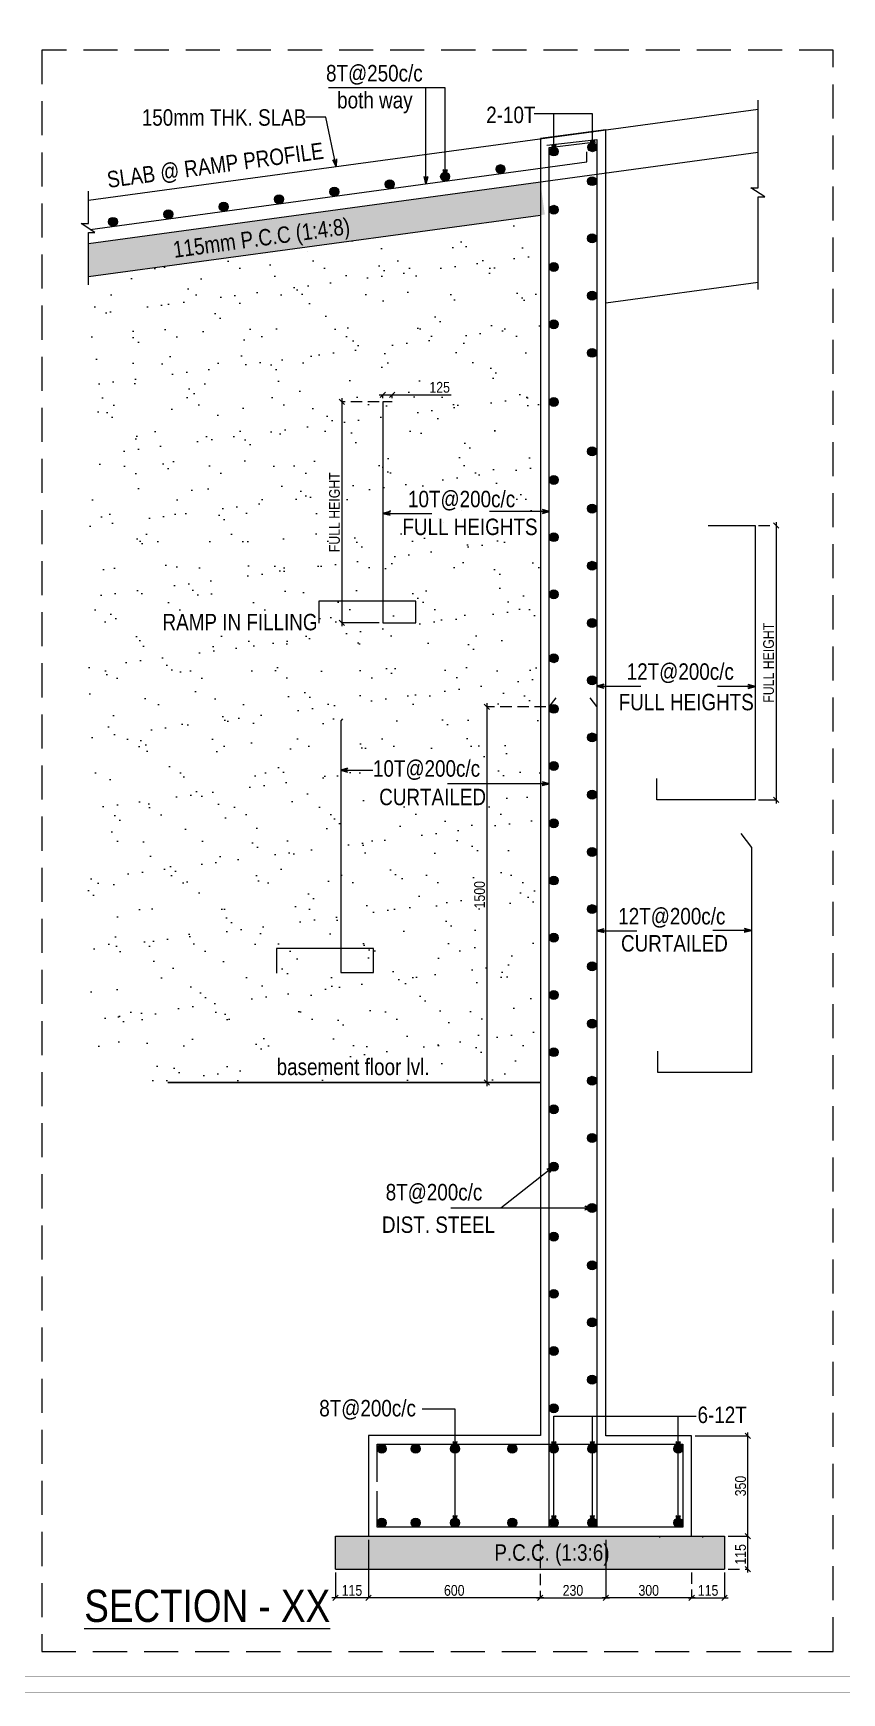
# Model space of a CAD drawing. Header units: millimetres. Extents: x 1112055 to 3390982, y -148532 to 766891.
# Drawn here: x 2467767 to 2490367, y 291130 to 337535 of the extents above; entities that cross this region are included whole.
import ezdxf

# ---------------------------------------------------------------- set-up
doc = ezdxf.new("R2010")
doc.units = ezdxf.units.MM
doc.header["$PDMODE"] = 35
doc.header["$PDSIZE"] = -25
doc.linetypes.add('Hidden', pattern=[9.525, 6.35, -3.175])
for name, color, linetype, lineweight in [('B COL. NO.', 3, 'Continuous', 20), ('B FOOTING', 49, 'Continuous', 20), ('B HATCH', 250, 'Continuous', 0), ('B P.C.C', 251, 'Continuous', 0), ('B STEEL', 34, 'Continuous', 15), ('B STEEL TEXT', 7, 'Continuous', 15), ('B TITLE BLOCK', 250, 'Continuous', 0), ('B-ST DIM', 250, 'Continuous', 18)]:
    doc.layers.add(name, color=color, linetype=linetype, lineweight=lineweight)
doc.layers.add('B-COL HT', color=7, linetype='Continuous', lineweight=0, true_color=0x4e4f45)
doc.styles.add('ARIAL', font='arial.ttf')
doc.styles.add('Q1', font='g13f12d.shx', dxfattribs={"width": 0.8})
doc.styles.add('SWINC', font='swissc.ttf')
doc.dimstyles.new('BH-STD', dxfattribs={"dimscale": 0, "dimtxt": 230, "dimasz": 125, "dimexe": 0, "dimexo": 100, "dimgap": 50, "dimtad": 1, "dimdec": 0, "dimzin": 1, "dimdsep": 46, "dimtxsty": 'Q1', "dimblk": 'ARCHTICK', "dimcen": 1, "dimdle": 100, "dimclrd": 250, "dimclre": 250, "dimclrt": 256, "dimadec": 0, "dimazin": 0, "dimtfac": 1, "dimtdec": 0, "dimtix": 1, "dimtofl": 0, "dimtmove": 0, "dimatfit": 2, "dimfxl": 1, "dimtolj": 1, "dimtzin": 0, "dimlwd": 9, "dimlwe": 9, "dimarcsym": 0})
doc.dimstyles.new('DIM 1', dxfattribs={"dimscale": 0, "dimtxt": 230, "dimasz": 150, "dimexe": 0.18, "dimexo": 0.0625, "dimgap": 0.5, "dimtad": 1, "dimdec": 0, "dimzin": 0, "dimdsep": 46, "dimtxsty": 'ARIAL', "dimblk": 'OBLIQUE', "dimcen": 6, "dimse1": 1, "dimse2": 1, "dimclrd": 256, "dimclrt": 256, "dimadec": 0, "dimazin": 2, "dimtfac": 0.75, "dimtdec": 0, "dimtix": 1, "dimtofl": 0, "dimtmove": 1, "dimatfit": 3, "dimldrblk": 'OPEN30', "dimfxl": 0.18, "dimfrac": 1, "dimtolj": 1, "dimtzin": 0, "dimlwd": -1, "dimarcsym": 0})

# ---------------------------------------------------------------- blocks, each defined once
blk = doc.blocks.new('_Oblique')
at = {"color": 0, "linetype": 'ByBlock', "lineweight": -2}
blk.add_line((-0.5, -0.5), (0.5, 0.5), dxfattribs=at)
blk = doc.blocks.new('*D1308')
at = {"layer": 'B-ST DIM', "color": 7, "lineweight": 9, "ltscale": 50, "transparency": 16777216}
for p, q in [((2483771, 295410), (2483771, 293788)), ((2486271, 293788), (2483671, 293788))]:
    blk.add_line(p, q, dxfattribs=at)
at = {"layer": 'B-ST DIM', "color": 7, "linetype": 'Hidden', "lineweight": 9, "ltscale": 50, "transparency": 16777216}
blk.add_line((2486171, 294491), (2486171, 293788), dxfattribs=at)
at = {"layer": 'Defpoints', "color": 0, "ltscale": 50, "transparency": 16777216}
for p in [(2483771, 295510), (2486171, 294591), (2483771, 293788)]:
    blk.add_point(p, dxfattribs=at)
at = {"layer": 'B-ST DIM', "color": 7, "lineweight": 9, "ltscale": 50, "transparency": 16777216, "xscale": 150, "yscale": 150, "zscale": 150, "rotation": 180}
blk.add_blockref('_Oblique', (2483771, 293788), dxfattribs=at)
at = {"layer": 'B-ST DIM', "color": 7, "lineweight": 9, "ltscale": 50, "transparency": 16777216, "xscale": 150, "yscale": 150, "zscale": 150}
blk.add_blockref('_Oblique', (2486171, 293788), dxfattribs=at)
at = {"layer": 'B-ST DIM', "color": 7, "ltscale": 50, "transparency": 16777216, "insert": (2484971, 293992), "char_height": 300, "attachment_point": 5, "style": 'SWINC'}
blk.add_mtext('\\A1;300', dxfattribs=at)
blk = doc.blocks.new('*D1309')
at = {"layer": 'B-ST DIM', "color": 7, "linetype": 'Hidden', "lineweight": 9, "ltscale": 50, "transparency": 16777216}
blk.add_line((2481935, 295410), (2481935, 293788), dxfattribs=at)
at = {"layer": 'B-ST DIM', "color": 7, "lineweight": 9, "ltscale": 50, "transparency": 16777216}
for p, q in [((2483771, 295410), (2483771, 293788)), ((2481835, 293788), (2483871, 293788))]:
    blk.add_line(p, q, dxfattribs=at)
at = {"layer": 'Defpoints', "color": 0, "ltscale": 50, "transparency": 16777216}
for p in [(2481935, 295510), (2483771, 295510), (2483771, 293788)]:
    blk.add_point(p, dxfattribs=at)
at = {"layer": 'B-ST DIM', "color": 7, "lineweight": 9, "ltscale": 50, "transparency": 16777216, "xscale": 150, "yscale": 150, "zscale": 150, "rotation": 180}
blk.add_blockref('_Oblique', (2481935, 293788), dxfattribs=at)
at = {"layer": 'B-ST DIM', "color": 7, "lineweight": 9, "ltscale": 50, "transparency": 16777216, "xscale": 150, "yscale": 150, "zscale": 150}
blk.add_blockref('_Oblique', (2483771, 293788), dxfattribs=at)
at = {"layer": 'B-ST DIM', "color": 7, "ltscale": 50, "transparency": 16777216, "insert": (2482853, 293992), "char_height": 300, "attachment_point": 5, "style": 'SWINC'}
blk.add_mtext('\\A1;230', dxfattribs=at)
blk = doc.blocks.new('*D1299')
at = {"layer": 'B-ST DIM', "color": 7, "lineweight": 9, "ltscale": 50, "transparency": 16777216}
for p, q in [((2477135, 295410), (2477135, 293788)), ((2482035, 293788), (2477035, 293788))]:
    blk.add_line(p, q, dxfattribs=at)
at = {"layer": 'B-ST DIM', "color": 7, "linetype": 'Hidden', "lineweight": 9, "ltscale": 50, "transparency": 16777216}
blk.add_line((2481935, 295410), (2481935, 293788), dxfattribs=at)
at = {"layer": 'Defpoints', "color": 0, "ltscale": 50, "transparency": 16777216}
for p in [(2477135, 295510), (2481935, 295510), (2477135, 293788)]:
    blk.add_point(p, dxfattribs=at)
at = {"layer": 'B-ST DIM', "color": 7, "lineweight": 9, "ltscale": 50, "transparency": 16777216, "xscale": 150, "yscale": 150, "zscale": 150, "rotation": 180}
blk.add_blockref('_Oblique', (2477135, 293788), dxfattribs=at)
at = {"layer": 'B-ST DIM', "color": 7, "lineweight": 9, "ltscale": 50, "transparency": 16777216, "xscale": 150, "yscale": 150, "zscale": 150}
blk.add_blockref('_Oblique', (2481935, 293788), dxfattribs=at)
at = {"layer": 'B-ST DIM', "color": 7, "ltscale": 50, "transparency": 16777216, "insert": (2479535, 293992), "char_height": 300, "attachment_point": 5, "style": 'SWINC'}
blk.add_mtext('\\A1;600', dxfattribs=at)
blk = doc.blocks.new('*D1300')
at = {"layer": 'B-ST DIM', "color": 7, "lineweight": 9, "ltscale": 50, "transparency": 16777216}
for p, q in [((2487742, 294491), (2487742, 295611)), ((2487191, 295511), (2487742, 295511))]:
    blk.add_line(p, q, dxfattribs=at)
at = {"layer": 'B-ST DIM', "color": 7, "linetype": 'Hidden', "lineweight": 9, "ltscale": 50, "transparency": 16777216}
blk.add_line((2487191, 294591), (2487742, 294591), dxfattribs=at)
at = {"layer": 'Defpoints', "color": 0, "ltscale": 50, "transparency": 16777216}
for p in [(2487091, 295511), (2487742, 295511), (2487091, 294591)]:
    blk.add_point(p, dxfattribs=at)
at = {"layer": 'B-ST DIM', "color": 7, "lineweight": 9, "ltscale": 50, "transparency": 16777216, "xscale": 150, "yscale": 150, "zscale": 150}
for p, rotation in [((2487742, 295511), 90), ((2487742, 294591), 270)]:
    blk.add_blockref('_Oblique', p, dxfattribs=dict(at, rotation=rotation))
at = {"layer": 'B-ST DIM', "color": 7, "ltscale": 50, "transparency": 16777216, "insert": (2487538, 295001), "char_height": 300, "attachment_point": 5, "rotation": 90, "style": 'SWINC'}
blk.add_mtext('\\A1;115', dxfattribs=at)
blk = doc.blocks.new('*D1301')
at = {"layer": 'B-ST DIM', "color": 7, "lineweight": 9, "ltscale": 50, "transparency": 16777216}
for p, q in [((2487742, 295411), (2487742, 298411)), ((2486271, 298311), (2487742, 298311))]:
    blk.add_line(p, q, dxfattribs=at)
at = {"layer": 'B-ST DIM', "color": 7, "linetype": 'Hidden', "lineweight": 9, "ltscale": 50, "transparency": 16777216}
blk.add_line((2487191, 295511), (2487742, 295511), dxfattribs=at)
at = {"layer": 'Defpoints', "color": 0, "ltscale": 50, "transparency": 16777216}
for p in [(2486171, 298311), (2487742, 298311), (2487091, 295511)]:
    blk.add_point(p, dxfattribs=at)
at = {"layer": 'B-ST DIM', "color": 7, "lineweight": 9, "ltscale": 50, "transparency": 16777216, "xscale": 150, "yscale": 150, "zscale": 150}
for p, rotation in [((2487742, 298311), 90), ((2487742, 295511), 270)]:
    blk.add_blockref('_Oblique', p, dxfattribs=dict(at, rotation=rotation))
at = {"layer": 'B-ST DIM', "color": 7, "ltscale": 50, "transparency": 16777216, "insert": (2487538, 296911), "char_height": 300, "attachment_point": 5, "rotation": 90, "style": 'SWINC'}
blk.add_mtext('\\A1;350', dxfattribs=at)
blk = doc.blocks.new('*D1302')
at = {"layer": 'B-ST DIM', "color": 7, "linetype": 'Hidden', "lineweight": 9, "ltscale": 50, "transparency": 16777216}
blk.add_line((2486171, 294491), (2486171, 293788), dxfattribs=at)
at = {"layer": 'B-ST DIM', "color": 7, "lineweight": 9, "ltscale": 50, "transparency": 16777216}
for p, q in [((2487091, 294491), (2487091, 293788)), ((2486071, 293788), (2487191, 293788))]:
    blk.add_line(p, q, dxfattribs=at)
at = {"layer": 'Defpoints', "color": 0, "ltscale": 50, "transparency": 16777216}
for p in [(2486171, 294591), (2487091, 294591), (2487091, 293788)]:
    blk.add_point(p, dxfattribs=at)
at = {"layer": 'B-ST DIM', "color": 7, "lineweight": 9, "ltscale": 50, "transparency": 16777216, "xscale": 150, "yscale": 150, "zscale": 150, "rotation": 180}
blk.add_blockref('_Oblique', (2486171, 293788), dxfattribs=at)
at = {"layer": 'B-ST DIM', "color": 7, "lineweight": 9, "ltscale": 50, "transparency": 16777216, "xscale": 150, "yscale": 150, "zscale": 150}
blk.add_blockref('_Oblique', (2487091, 293788), dxfattribs=at)
at = {"layer": 'B-ST DIM', "color": 7, "ltscale": 50, "transparency": 16777216, "insert": (2486631, 293992), "char_height": 300, "attachment_point": 5, "style": 'SWINC'}
blk.add_mtext('\\A1;115', dxfattribs=at)
blk = doc.blocks.new('*D1303')
at = {"layer": 'B-ST DIM', "color": 7, "linetype": 'Hidden', "lineweight": 9, "ltscale": 50, "transparency": 16777216}
blk.add_line((2477135, 295410), (2477135, 293788), dxfattribs=at)
at = {"layer": 'B-ST DIM', "color": 7, "lineweight": 9, "ltscale": 50, "transparency": 16777216}
for p, q in [((2476218, 294491), (2476218, 293788)), ((2477235, 293788), (2476118, 293788))]:
    blk.add_line(p, q, dxfattribs=at)
at = {"layer": 'Defpoints', "color": 0, "ltscale": 50, "transparency": 16777216}
for p in [(2477135, 295510), (2476218, 294591), (2476218, 293788)]:
    blk.add_point(p, dxfattribs=at)
at = {"layer": 'B-ST DIM', "color": 7, "lineweight": 9, "ltscale": 50, "transparency": 16777216, "xscale": 150, "yscale": 150, "zscale": 150, "rotation": 180}
blk.add_blockref('_Oblique', (2476218, 293788), dxfattribs=at)
at = {"layer": 'B-ST DIM', "color": 7, "lineweight": 9, "ltscale": 50, "transparency": 16777216, "xscale": 150, "yscale": 150, "zscale": 150}
blk.add_blockref('_Oblique', (2477135, 293788), dxfattribs=at)
at = {"layer": 'B-ST DIM', "color": 7, "ltscale": 50, "transparency": 16777216, "insert": (2476676, 293992), "char_height": 300, "attachment_point": 5, "style": 'SWINC'}
blk.add_mtext('\\A1;115', dxfattribs=at)
blk = doc.blocks.new('*D1304')
at = {"layer": 'B-ST DIM', "color": 7, "lineweight": 9, "ltscale": 50, "transparency": 16777216}
for p, q in [((2476396, 327328), (2476396, 320951)), ((2477441, 321051), (2476396, 321051))]:
    blk.add_line(p, q, dxfattribs=at)
at = {"layer": 'B-ST DIM', "color": 7, "linetype": 'Hidden', "lineweight": 9, "ltscale": 50, "transparency": 16777216}
blk.add_line((2477441, 327228), (2476396, 327228), dxfattribs=at)
at = {"layer": 'Defpoints', "color": 0, "ltscale": 50, "transparency": 16777216}
for p in [(2477541, 327228), (2476396, 321051), (2477541, 321051)]:
    blk.add_point(p, dxfattribs=at)
at = {"layer": 'B-ST DIM', "color": 7, "lineweight": 9, "ltscale": 50, "transparency": 16777216, "xscale": 150, "yscale": 150, "zscale": 150}
for p, rotation in [((2476396, 327228), 90), ((2476396, 321051), 270)]:
    blk.add_blockref('_Oblique', p, dxfattribs=dict(at, rotation=rotation))
at = {"layer": 'B-ST DIM', "color": 7, "ltscale": 50, "transparency": 16777216, "insert": (2476189, 324140), "char_height": 300, "attachment_point": 5, "rotation": 90, "style": 'SWINC'}
blk.add_mtext('\\A1;FULL HEIGHT', dxfattribs=at)
blk = doc.blocks.new('*D1305')
at = {"layer": 'B-ST DIM', "color": 7, "lineweight": 9, "ltscale": 50, "transparency": 16777216}
for p, q in [((2477441, 327426), (2477797, 327426)), ((2477797, 327328), (2477797, 327426)), ((2477797, 327426), (2479450, 327426))]:
    blk.add_line(p, q, dxfattribs=at)
at = {"layer": 'B-ST DIM', "color": 7, "linetype": 'Hidden', "lineweight": 9, "ltscale": 50, "transparency": 16777216}
blk.add_line((2477541, 327328), (2477541, 327426), dxfattribs=at)
at = {"layer": 'Defpoints', "color": 0, "ltscale": 50, "transparency": 16777216}
for p in [(2477541, 327228), (2477797, 327426), (2477797, 327228)]:
    blk.add_point(p, dxfattribs=at)
at = {"layer": 'B-ST DIM', "color": 7, "lineweight": 9, "ltscale": 50, "transparency": 16777216, "xscale": 150, "yscale": 150, "zscale": 150, "rotation": 180}
blk.add_blockref('_Oblique', (2477541, 327426), dxfattribs=at)
at = {"layer": 'B-ST DIM', "color": 7, "lineweight": 9, "ltscale": 50, "transparency": 16777216, "xscale": 150, "yscale": 150, "zscale": 150}
blk.add_blockref('_Oblique', (2477797, 327426), dxfattribs=at)
at = {"layer": 'B-ST DIM', "color": 7, "ltscale": 50, "transparency": 16777216, "insert": (2479127, 327631), "char_height": 300, "attachment_point": 5, "style": 'SWINC'}
blk.add_mtext('\\A1;125', dxfattribs=at)
blk = doc.blocks.new('*D1306')
at = {"layer": 'B-ST DIM', "color": 7, "linetype": 'Hidden', "lineweight": 9, "ltscale": 50, "transparency": 16777216}
blk.add_line((2488043, 323766), (2488529, 323766), dxfattribs=at)
at = {"layer": 'B-ST DIM', "color": 7, "lineweight": 9, "ltscale": 50, "transparency": 16777216}
for p, q in [((2488529, 323866), (2488529, 315996)), ((2488043, 316096), (2488529, 316096))]:
    blk.add_line(p, q, dxfattribs=at)
at = {"layer": 'Defpoints', "color": 0, "ltscale": 50, "transparency": 16777216}
for p in [(2487943, 323766), (2487943, 316096), (2488529, 316096)]:
    blk.add_point(p, dxfattribs=at)
at = {"layer": 'B-ST DIM', "color": 7, "lineweight": 9, "ltscale": 50, "transparency": 16777216, "xscale": 150, "yscale": 150, "zscale": 150}
for p, rotation in [((2488529, 323766), 90), ((2488529, 316096), 270)]:
    blk.add_blockref('_Oblique', p, dxfattribs=dict(at, rotation=rotation))
at = {"layer": 'B-ST DIM', "color": 7, "ltscale": 50, "transparency": 16777216, "insert": (2488322, 319931), "char_height": 300, "attachment_point": 5, "rotation": 90, "style": 'SWINC'}
blk.add_mtext('\\A1;FULL HEIGHT', dxfattribs=at)
blk = doc.blocks.new('*D1307')
at = {"layer": 'B-ST DIM', "color": 7, "lineweight": 9, "ltscale": 50, "transparency": 16777216}
for p, q in [((2480448, 318800), (2480448, 308091)), ((2481843, 308191), (2480448, 308191))]:
    blk.add_line(p, q, dxfattribs=at)
at = {"layer": 'B-ST DIM', "color": 7, "linetype": 'Hidden', "lineweight": 9, "ltscale": 50, "transparency": 16777216}
blk.add_line((2482093, 318700), (2480448, 318700), dxfattribs=at)
at = {"layer": 'Defpoints', "color": 0, "ltscale": 50, "transparency": 16777216}
for p in [(2482193, 318700), (2480448, 308191), (2481943, 308191)]:
    blk.add_point(p, dxfattribs=at)
at = {"layer": 'B-ST DIM', "color": 7, "lineweight": 9, "ltscale": 50, "transparency": 16777216, "xscale": 150, "yscale": 150, "zscale": 150}
for p, rotation in [((2480448, 318700), 90), ((2480448, 308191), 270)]:
    blk.add_blockref('_Oblique', p, dxfattribs=dict(at, rotation=rotation))
at = {"layer": 'B-ST DIM', "color": 7, "ltscale": 50, "transparency": 16777216, "insert": (2480244, 313445), "char_height": 300, "attachment_point": 5, "rotation": 90, "style": 'SWINC'}
blk.add_mtext('\\A1;1500', dxfattribs=at)
blk = doc.blocks.new('_Open30')
at = {"color": 0, "linetype": 'ByBlock', "lineweight": -2}
for p, q in [((-1, 0.27), (0, 0)), ((0, 0), (-1, -0.27)), ((0, 0), (-1, 0))]:
    blk.add_line(p, q, dxfattribs=at)

msp = doc.modelspace()

# ---------------------------------------------------------------- hatches: boundary and pattern name
at = {"layer": 'B HATCH', "lineweight": 0}
h = msp.add_hatch(dxfattribs=at)
h.set_pattern_fill('AR-CONC', color=250, scale=50, angle=-7.74313, style=0)
h.set_pattern_definition([(42.256867, (1905308.94, -104372.82), (351.13275, -79.409), [37.5, -412.5]), (347.256867, (1905308.94, -104372.82), (-18.07086, 382.01398), [30, -330]), (92.708267, (1905338.2, -104379.44), (333.06213, 302.60472), [31.8701, -350.57106]), (38.44107, (1905322.4, -104273.74), (517.60463, -153.90077), [56.25, -618.75]), (88.89247, (1905365.54, -104286.56), (528.69276, 419.6534), [47.80514, -525.8565]), (343.44107, (1905322.4, -104273.74), (528.69243, 419.6538), [45, -495]), (13.256867, (1905368.6, -104305.24), (268.60938, -239.68521), [37.5, -412.5]), (318.256867, (1905368.6, -104305.24), (169.39892, 342.87788), [30, -330]), (63.708267, (1905390.97, -104325.22), (438.00838, 103.19233), [31.8701, -350.57106]), (29.756867, (1905308.94, -104372.82), (28.450249, 164.11011), [0, -326, 0, -335, 0, -331.25]), (359.756867, (1905308.94, -104372.82), (156.905416, 177.685777), [0, -191, 0, -318.5, 0, -126.25]), (319.756867, (1905198.45, -104357.8), (262.958102, -47.13614), [0, -125, 0, -390, 0, -517.5]), (309.756867, (1905148.9, -104351.06), (295.678035, 10.30914), [0, -162.5, 0, -259, 0, -367.5])])
h.paths.add_polyline_path([(2476476.2, 331703.8), (2472361.1, 331144.3), (2472319.6, 331138.7), (2476434.7, 331698.2)], flags=16)
h.paths.add_polyline_path([(2469312.6, 331658), (2469312.6, 330729.6), (2482066.2, 332463.9), (2481942.2, 333375.3)])
h = msp.add_hatch(dxfattribs=at)
h.set_pattern_fill('AR-CONC', color=250, scale=50, style=0)
h.set_pattern_definition([(50, (1964148.65, -212269.45), (358.63009, -31.37607), [37.5, -412.5]), (355, (1964148.65, -212269.45), (-69.37567, 376.09607), [30, -330]), (100.4514, (1964178.54, -212272.07), (289.25469, 344.71977), [31.8701, -350.57106]), (46.1842, (1964148.65, -212169.45), (533.62052, -82.7595), [56.25, -618.75]), (96.6356, (1964193.1, -212176.35), (467.33135, 487.05894), [47.80514, -525.8565]), (351.1842, (1964148.65, -212169.45), (467.33097, 487.0593), [45, -495]), (21, (1964198.65, -212194.45), (298.45353, -201.30945), [37.5, -412.5]), (326, (1964198.65, -212194.45), (121.65767, 362.57502), [30, -330]), (71.4514, (1964223.52, -212211.23), (420.11131, 161.26525), [31.8701, -350.57106]), (37.5, (1964148.65, -212269.45), (6.079928, 166.446927), [0, -326, 0, -335, 0, -331.25]), (7.5, (1964148.65, -212269.45), (131.53477, 197.205856), [0, -191, 0, -318.5, 0, -126.25]), (327.5, (1964037.15, -212269.45), (266.911218, -11.277436), [0, -125, 0, -390, 0, -517.5]), (317.5, (1963987.15, -212269.45), (291.593085, 50.05249), [0, -162.5, 0, -259, 0, -367.5])])
h.paths.add_polyline_path([(2487090.8, 295510.6), (2487090.8, 294590.8), (2476217.9, 294590.8), (2476217.9, 295510.6)])
h.paths.add_polyline_path([(2481449.3, 294590.8), (2477296.4, 294590.8), (2477254.5, 294590.8), (2481407.5, 294590.8)], flags=17)
at = {"layer": 'B STEEL', "lineweight": 5, "ltscale": 0.5}
h = msp.add_hatch(color=34, dxfattribs=at)
h.dxf.hatch_style = 1
edge = h.paths.add_edge_path()
edge.add_arc((2482317.6, 334226.2), 125, 0, 360)
h = msp.add_hatch(color=34, dxfattribs=at)
h.dxf.hatch_style = 1
edge = h.paths.add_edge_path()
edge.add_arc((2483397.5, 334346.8), 125, 0, 360)
h = msp.add_hatch(color=34, dxfattribs=at)
h.dxf.hatch_style = 1
edge = h.paths.add_edge_path()
edge.add_arc((2480827.6, 333733.6), 125, 0, 360)
h = msp.add_hatch(color=34, dxfattribs=at)
h.dxf.hatch_style = 1
edge = h.paths.add_edge_path()
edge.add_arc((2476185.3, 333102.3), 125, 0, 360)
h = msp.add_hatch(color=34, dxfattribs=at)
h.dxf.hatch_style = 1
edge = h.paths.add_edge_path()
edge.add_arc((2477732.7, 333312.7), 125, 0, 360)
h = msp.add_hatch(color=34, dxfattribs=at)
h.dxf.hatch_style = 1
edge = h.paths.add_edge_path()
edge.add_arc((2479280.2, 333523.2), 125, 0, 360)
h = msp.add_hatch(color=34, dxfattribs=at)
h.dxf.hatch_style = 1
edge = h.paths.add_edge_path()
edge.add_arc((2483387.9, 333396.7), 125, 0, 360)
h = msp.add_hatch(color=34, dxfattribs=at)
h.dxf.hatch_style = 1
edge = h.paths.add_edge_path()
edge.add_arc((2473090.3, 332681.5), 125, 0, 360)
h = msp.add_hatch(color=34, dxfattribs=at)
h.dxf.hatch_style = 1
edge = h.paths.add_edge_path()
edge.add_arc((2474637.8, 332891.9), 125, 0, 360)
h = msp.add_hatch(color=34, dxfattribs=at)
h.dxf.hatch_style = 1
edge = h.paths.add_edge_path()
edge.add_arc((2469995.4, 332260.7), 125, 0, 360)
h = msp.add_hatch(color=34, dxfattribs=at)
h.dxf.hatch_style = 1
edge = h.paths.add_edge_path()
edge.add_arc((2471542.9, 332471.1), 125, 0, 360)
h = msp.add_hatch(color=34, dxfattribs=at)
h.dxf.hatch_style = 1
edge = h.paths.add_edge_path()
edge.add_arc((2482317.6, 332596.7), 125, 0, 360)
h = msp.add_hatch(color=34, dxfattribs=at)
h.dxf.hatch_style = 1
edge = h.paths.add_edge_path()
edge.add_arc((2483387.9, 331796.7), 125, 0, 360)
h = msp.add_hatch(color=34, dxfattribs=at)
h.dxf.hatch_style = 1
edge = h.paths.add_edge_path()
edge.add_arc((2482317.6, 330996.7), 125, 0, 360)
h = msp.add_hatch(color=34, dxfattribs=at)
h.dxf.hatch_style = 1
edge = h.paths.add_edge_path()
edge.add_arc((2483387.9, 330196.7), 125, 0, 360)
h = msp.add_hatch(color=34, dxfattribs=at)
h.dxf.hatch_style = 1
edge = h.paths.add_edge_path()
edge.add_arc((2482317.6, 329396.7), 125, 0, 360)
h = msp.add_hatch(color=34, dxfattribs=at)
h.dxf.hatch_style = 1
edge = h.paths.add_edge_path()
edge.add_arc((2483387.9, 328596.7), 125, 0, 360)
h = msp.add_hatch(color=34, dxfattribs=at)
h.dxf.hatch_style = 1
edge = h.paths.add_edge_path()
edge.add_arc((2482317.6, 327219.6), 125, 0, 360)
h = msp.add_hatch(color=34, dxfattribs=at)
h.dxf.hatch_style = 1
edge = h.paths.add_edge_path()
edge.add_arc((2483387.9, 325842.6), 125, 0, 360)
h = msp.add_hatch(color=34, dxfattribs=at)
h.dxf.hatch_style = 1
edge = h.paths.add_edge_path()
edge.add_arc((2482317.6, 325042.6), 125, 0, 360)
h = msp.add_hatch(color=34, dxfattribs=at)
h.dxf.hatch_style = 1
edge = h.paths.add_edge_path()
edge.add_arc((2483387.9, 324242.6), 125, 0, 360)
h = msp.add_hatch(color=34, dxfattribs=at)
h.dxf.hatch_style = 1
edge = h.paths.add_edge_path()
edge.add_arc((2482317.6, 323442.6), 125, 0, 360)
h = msp.add_hatch(color=34, dxfattribs=at)
h.dxf.hatch_style = 1
edge = h.paths.add_edge_path()
edge.add_arc((2483387.9, 322642.6), 125, 0, 360)
h = msp.add_hatch(color=34, dxfattribs=at)
h.dxf.hatch_style = 1
edge = h.paths.add_edge_path()
edge.add_arc((2482317.6, 321842.6), 125, 0, 360)
h = msp.add_hatch(color=34, dxfattribs=at)
h.dxf.hatch_style = 1
edge = h.paths.add_edge_path()
edge.add_arc((2483387.9, 321042.6), 125, 0, 360)
h = msp.add_hatch(color=34, dxfattribs=at)
h.dxf.hatch_style = 1
edge = h.paths.add_edge_path()
edge.add_arc((2482317.6, 320058.5), 125, 0, 360)
h = msp.add_hatch(color=34, dxfattribs=at)
h.dxf.hatch_style = 1
edge = h.paths.add_edge_path()
edge.add_arc((2483387.9, 319442.6), 125, 0, 360)
h = msp.add_hatch(color=34, dxfattribs=at)
h.dxf.hatch_style = 1
edge = h.paths.add_edge_path()
edge.add_arc((2482317.6, 318642.6), 125, 0, 360)
h = msp.add_hatch(color=34, dxfattribs=at)
h.dxf.hatch_style = 1
edge = h.paths.add_edge_path()
edge.add_arc((2483387.9, 317842.6), 125, 0, 360)
h = msp.add_hatch(color=34, dxfattribs=at)
h.dxf.hatch_style = 1
edge = h.paths.add_edge_path()
edge.add_arc((2482317.6, 317042.6), 125, 0, 360)
h = msp.add_hatch(color=34, dxfattribs=at)
h.dxf.hatch_style = 1
edge = h.paths.add_edge_path()
edge.add_arc((2483387.9, 316242.6), 125, 0, 360)
h = msp.add_hatch(color=34, dxfattribs=at)
h.dxf.hatch_style = 1
edge = h.paths.add_edge_path()
edge.add_arc((2482317.6, 315442.6), 125, 0, 360)
h = msp.add_hatch(color=34, dxfattribs=at)
h.dxf.hatch_style = 1
edge = h.paths.add_edge_path()
edge.add_arc((2483387.9, 314642.6), 125, 0, 360)
h = msp.add_hatch(color=34, dxfattribs=at)
h.dxf.hatch_style = 1
edge = h.paths.add_edge_path()
edge.add_arc((2482317.6, 313842.6), 125, 0, 360)
h = msp.add_hatch(color=34, dxfattribs=at)
h.dxf.hatch_style = 1
edge = h.paths.add_edge_path()
edge.add_arc((2483387.9, 313042.6), 125, 0, 360)
h = msp.add_hatch(color=34, dxfattribs=at)
h.dxf.hatch_style = 1
edge = h.paths.add_edge_path()
edge.add_arc((2482317.6, 312242.6), 125, 0, 360)
h = msp.add_hatch(color=34, dxfattribs=at)
h.dxf.hatch_style = 1
edge = h.paths.add_edge_path()
edge.add_arc((2483387.9, 311442.6), 125, 0, 360)
h = msp.add_hatch(color=34, dxfattribs=at)
h.dxf.hatch_style = 1
edge = h.paths.add_edge_path()
edge.add_arc((2482317.6, 310642.6), 125, 0, 360)
h = msp.add_hatch(color=34, dxfattribs=at)
h.dxf.hatch_style = 1
edge = h.paths.add_edge_path()
edge.add_arc((2483387.9, 309842.6), 125, 0, 360)
h = msp.add_hatch(color=34, dxfattribs=at)
h.dxf.hatch_style = 1
edge = h.paths.add_edge_path()
edge.add_arc((2482317.6, 309042.6), 125, 0, 360)
h = msp.add_hatch(color=34, dxfattribs=at)
h.dxf.hatch_style = 1
edge = h.paths.add_edge_path()
edge.add_arc((2483387.9, 308242.6), 125, 0, 360)
h = msp.add_hatch(color=34, dxfattribs=at)
h.dxf.hatch_style = 1
edge = h.paths.add_edge_path()
edge.add_arc((2482317.6, 307442.6), 125, 0, 360)
h = msp.add_hatch(color=34, dxfattribs=at)
h.dxf.hatch_style = 1
edge = h.paths.add_edge_path()
edge.add_arc((2483387.9, 306642.6), 125, 0, 360)
h = msp.add_hatch(color=34, dxfattribs=at)
h.dxf.hatch_style = 1
edge = h.paths.add_edge_path()
edge.add_arc((2482317.6, 305842.6), 125, 0, 360)
h = msp.add_hatch(color=34, dxfattribs=at)
h.dxf.hatch_style = 1
edge = h.paths.add_edge_path()
edge.add_arc((2483387.9, 304685.6), 125, 0, 360)
h = msp.add_hatch(color=34, dxfattribs=at)
h.dxf.hatch_style = 1
edge = h.paths.add_edge_path()
edge.add_arc((2482317.6, 303885.6), 125, 0, 360)
h = msp.add_hatch(color=34, dxfattribs=at)
h.dxf.hatch_style = 1
edge = h.paths.add_edge_path()
edge.add_arc((2483387.9, 303085.6), 125, 0, 360)
h = msp.add_hatch(color=34, dxfattribs=at)
h.dxf.hatch_style = 1
edge = h.paths.add_edge_path()
edge.add_arc((2482317.6, 302285.6), 125, 0, 360)
h = msp.add_hatch(color=34, dxfattribs=at)
h.dxf.hatch_style = 1
edge = h.paths.add_edge_path()
edge.add_arc((2483387.9, 301485.6), 125, 0, 360)
h = msp.add_hatch(color=34, dxfattribs=at)
h.dxf.hatch_style = 1
edge = h.paths.add_edge_path()
edge.add_arc((2482317.6, 300685.6), 125, 0, 360)
h = msp.add_hatch(color=34, dxfattribs=at)
h.dxf.hatch_style = 1
edge = h.paths.add_edge_path()
edge.add_arc((2483387.9, 299885.6), 125, 0, 360)
h = msp.add_hatch(color=34, dxfattribs=at)
h.dxf.hatch_style = 1
edge = h.paths.add_edge_path()
edge.add_arc((2482317.6, 299085.6), 125, 0, 360)
h = msp.add_hatch(color=34, dxfattribs=at)
h.dxf.hatch_style = 1
edge = h.paths.add_edge_path()
edge.add_arc((2477509.8, 297953.2), 125, 0, 360)
h = msp.add_hatch(color=34, dxfattribs=at)
h.dxf.hatch_style = 1
edge = h.paths.add_edge_path()
edge.add_arc((2478458.6, 297953.2), 125, 0, 360)
h = msp.add_hatch(color=34, dxfattribs=at)
h.dxf.hatch_style = 1
edge = h.paths.add_edge_path()
edge.add_arc((2479556.2, 297953.2), 125, 0, 360)
h = msp.add_hatch(color=34, dxfattribs=at)
h.dxf.hatch_style = 1
edge = h.paths.add_edge_path()
edge.add_arc((2481156.2, 297953.2), 125, 0, 360)
h = msp.add_hatch(color=34, dxfattribs=at)
h.dxf.hatch_style = 1
edge = h.paths.add_edge_path()
edge.add_arc((2482317.6, 297953.2), 125, 0, 360)
h = msp.add_hatch(color=34, dxfattribs=at)
h.dxf.hatch_style = 1
edge = h.paths.add_edge_path()
edge.add_arc((2483395.8, 297953), 125, 0, 360)
h = msp.add_hatch(color=34, dxfattribs=at)
h.dxf.hatch_style = 1
edge = h.paths.add_edge_path()
edge.add_arc((2485795.4, 297953), 125, 0, 360)
h = msp.add_hatch(color=34, dxfattribs=at)
h.dxf.hatch_style = 1
edge = h.paths.add_edge_path()
edge.add_arc((2477509.8, 295885.6), 125, 0, 360)
h = msp.add_hatch(color=34, dxfattribs=at)
h.dxf.hatch_style = 1
edge = h.paths.add_edge_path()
edge.add_arc((2478458.6, 295885.6), 125, 0, 360)
h = msp.add_hatch(color=34, dxfattribs=at)
h.dxf.hatch_style = 1
edge = h.paths.add_edge_path()
edge.add_arc((2479556.2, 295885.6), 125, 0, 360)
h = msp.add_hatch(color=34, dxfattribs=at)
h.dxf.hatch_style = 1
edge = h.paths.add_edge_path()
edge.add_arc((2481156.2, 295885.6), 125, 0, 360)
h = msp.add_hatch(color=34, dxfattribs=at)
h.dxf.hatch_style = 1
edge = h.paths.add_edge_path()
edge.add_arc((2482317.6, 295885.6), 125, 0, 360)
h = msp.add_hatch(color=34, dxfattribs=at)
h.dxf.hatch_style = 1
edge = h.paths.add_edge_path()
edge.add_arc((2483395.8, 295885.4), 125, 0, 360)
h = msp.add_hatch(color=34, dxfattribs=at)
h.dxf.hatch_style = 1
edge = h.paths.add_edge_path()
edge.add_arc((2485795.7, 295885.4), 125, 0, 360)
at = {"layer": 'B-COL HT'}
h = msp.add_hatch(dxfattribs=at)
h.set_pattern_fill('AR-SAND', color=256, scale=30, style=2)
h.set_pattern_definition([(37.5, (-840596.9, 2547500.1), (-48.00094, 1468.2397), [0, -1158.24, 0, -1295.4, 0, -1238.25]), (7.5, (-840596.9, 2547500.1), (1348.56985, 2150.4753), [0, -624.84, 0, -1043.94, 0, -400.05]), (327.5, (-841534.1, 2547500.1), (2372.9771, 4.31155), [0, -381, 0, -1371.6, 0, -1790.7]), (317.5, (-841534.1, 2547500.1), (2290.6694, 668.788), [0, -190.5, 0, -899.16, 0, -1028.7])])
h.paths.add_polyline_path([(2469312.6, 330729.6), (2469312.6, 308190.8), (2481942.6, 308190.8), (2481942.6, 332446.9)])

# ---------------------------------------------------------------- linework, layer by layer
at = {"layer": 'B FOOTING', "linetype": 'Continuous'}
for p, q in [((2469312.6, 332869.1), (2488034, 335414.7)), ((2469312.6, 331658), (2488034, 334203.6)), ((2469312.6, 330729.6), (2481942.6, 332446.9)), ((2483774.2, 329991.3), (2488034, 330570.5)), ((2471534.2, 308190.8), (2481942.6, 308190.8)), ((2481942.6, 308190.8), (2471534.2, 308190.8)), ((2476217.9, 294590.8), (2476217.9, 295510.6)), ((2476217.9, 295510.6), (2487090.8, 295510.6)), ((2485281.7, 295475.8), (2485281.7, 295510.6)), ((2486481.7, 295475.8), (2486481.7, 295510.6)), ((2487090.8, 295510.6), (2487090.8, 294590.8)), ((2476217.9, 294590.8), (2487090.8, 294590.8))]:
    msp.add_line(p, q, dxfattribs=at)
for points in [[(2488034, 330363.9), (2488034, 332962.9), (2488214.4, 332962.9), (2487826.5, 333215.2), (2488034, 333215.2), (2488034, 335660.6)], [(2486170.8, 295510.6), (2486170.8, 298310.6), (2483770.8, 298310.6), (2483774.8, 334835.5), (2481942.6, 334586.4), (2481942.6, 298328.1), (2477134.8, 298328.1), (2477134.8, 295510.6)], [(2469312.6, 330501.8), (2469312.6, 331958.1), (2469493.1, 331958.1), (2469105.2, 332210.4), (2469312.6, 332210.4), (2469312.6, 333115)]]:
    msp.add_lwpolyline(points, dxfattribs=at)
at = {"layer": 'B P.C.C', "color": 250, "linetype": 'Hidden', "lineweight": 0, "ltscale": 150}
msp.add_lwpolyline([(2490127, 337060.4), (2468008.2, 337060.4), (2468008.2, 292289.3), (2490127, 292289.3)], close=True, dxfattribs=at)
at = {"layer": 'B STEEL', "color": 34, "lineweight": 5, "ltscale": 0.5}
for p, q in [((2482192.6, 318699.8), (2482382.1, 318946.7)), ((2483521.8, 318705.2), (2483335.8, 318946.7))]:
    msp.add_line(p, q, dxfattribs=at)
for points in [[(2469355.6, 332047.5), (2483243.8, 333935.9), (2483243.8, 334213.9)], [(2482123.4, 334406.3), (2483522.5, 334562.4), (2483520.8, 295760.4), (2477384.8, 295760.6), (2477384.8, 296768)], [(2477384.8, 297032.3), (2477384.8, 298078.2), (2485920.8, 298078.2), (2485920.8, 295760.6), (2482192.6, 295760.6), (2482192.6, 334336.2), (2483493, 334492.3)], [(2477797.1, 327228.4), (2477540.8, 327228.4), (2477540.8, 321051.4), (2478458.5, 321051.4), (2478458.5, 321654.6), (2475749.9, 321654.6), (2475749.9, 321036.7)], [(2486635.5, 323766.1), (2487943.4, 323766.1), (2487943.4, 316095.6), (2485199.4, 316095.6), (2485199.4, 316690.8)], [(2476414.9, 318365), (2476361.9, 318312), (2476361.9, 311269.4), (2477279.6, 311269.4), (2477279.6, 311942.3), (2474571, 311942.3), (2474571, 311254.7)], [(2487549.6, 315159), (2487840.4, 314766.9), (2487840.4, 308471.9), (2485227.6, 308471.9), (2485227.6, 309067)]]:
    msp.add_lwpolyline(points, dxfattribs=at)
for centre in [(2482317.6, 334226.2), (2483397.5, 334346.8), (2480827.6, 333733.6), (2476185.3, 333102.3), (2477732.7, 333312.7), (2479280.2, 333523.2), (2483387.9, 333396.7), (2473090.3, 332681.5), (2474637.8, 332891.9), (2469995.4, 332260.7), (2471542.9, 332471.1), (2482317.6, 332596.7), (2483387.9, 331796.7), (2482317.6, 330996.7), (2483387.9, 330196.7), (2482317.6, 329396.7), (2483387.9, 328596.7), (2482317.6, 327219.6), (2483387.9, 325842.6), (2482317.6, 325042.6), (2483387.9, 324242.6), (2482317.6, 323442.6), (2483387.9, 322642.6), (2482317.6, 321842.6), (2483387.9, 321042.6), (2482317.6, 320058.5), (2483387.9, 319442.6), (2482317.6, 318642.6), (2483387.9, 317842.6), (2482317.6, 317042.6), (2483387.9, 316242.6), (2482317.6, 315442.6), (2483387.9, 314642.6), (2482317.6, 313842.6), (2483387.9, 313042.6), (2482317.6, 312242.6), (2483387.9, 311442.6), (2482317.6, 310642.6), (2483387.9, 309842.6), (2482317.6, 309042.6), (2483387.9, 308242.6), (2482317.6, 307442.6), (2483387.9, 306642.6), (2482317.6, 305842.6), (2483387.9, 304685.6), (2482317.6, 303885.6), (2483387.9, 303085.6), (2482317.6, 302285.6), (2483387.9, 301485.6), (2482317.6, 300685.6), (2483387.9, 299885.6), (2482317.6, 299085.6), (2477509.8, 297953.2), (2478458.6, 297953.2), (2479556.2, 297953.2), (2481156.2, 297953.2), (2482317.6, 297953.2), (2483395.8, 297953), (2485795.4, 297953), (2477509.8, 295885.6), (2478458.6, 295885.6), (2479556.2, 295885.6), (2481156.2, 295885.6), (2482317.6, 295885.6), (2483395.8, 295885.4), (2485795.7, 295885.4)]:
    msp.add_circle(centre, 125, dxfattribs=at)
at = {"layer": 'B TITLE BLOCK', "color": 1, "const_width": 10.1}
msp.add_lwpolyline([(2383811.2, 384330.6), (2383811.2, 291134.9), (2523525.9, 291134.9), (2523525.9, 384330.6)], close=True, dxfattribs=at)
at = {"layer": 'B TITLE BLOCK', "color": 250, "lineweight": 0, "const_width": 10.1}
msp.add_lwpolyline([(2384259.6, 383882.2), (2384259.6, 291583.3), (2523077.4, 291583.3), (2523077.4, 383882.2)], close=True, dxfattribs=at)

# ---------------------------------------------------------------- texts
at = {"layer": 'B COL. NO.', "style": 'SWINC'}
msp.add_text('%%USECTION - XX', height=900, dxfattribs=at).set_placement((2469194, 293111.7))
at = {"layer": 'B STEEL TEXT', "lineweight": 9, "style": 'SWINC'}
for s, p in [('8T@250c/c', (2475951.3, 336186.9)), ('both way', (2476261.5, 335433)), ('150mm THK. SLAB', (2470801.4, 334948.1)), ('2-10T', (2480428.5, 335020.9)), ('10T@200c/c', (2478242.5, 324278.9)), ('FULL HEIGHTS', (2478086.8, 323501.1)), ('RAMP IN FILLING', (2471380.9, 320838.4)), ('12T@200c/c', (2484355.7, 319454.9)), ('FULL HEIGHTS', (2484131.2, 318602.1)), ('10T@200c/c', (2477262.5, 316746)), ('CURTAILED', (2477437.5, 315948.7)), ('12T@200c/c', (2484118.7, 312615.1)), ('CURTAILED', (2484196.7, 311856.1)), ('basement floor lvl.', (2474570, 308401.6)), ('8T@200c/c', (2477618.6, 304899.3)), ('DIST. STEEL', (2477512.9, 303989.7)), ('8T@200c/c', (2475762.3, 298858.1)), ('6-12T', (2486335.5, 298673.2)), ('P.C.C. (1:3:6)', (2480656.3, 294822))]:
    msp.add_text(s, height=460, dxfattribs=at).set_placement(p)
for s, p in [('SLAB @ RAMP PROFILE', (2469865.6, 333207)), ('115mm P.C.C (1:4:8)', (2471710.6, 331251.1))]:
    msp.add_text(s, height=460, rotation=7.74313, dxfattribs=at).set_placement(p)
at = {"layer": 'B TITLE BLOCK', "color": 251, "insert": (2511437.2, 309549.3), "char_height": 354.305, "attachment_point": 2, "style": 'SWINC'}
msp.add_mtext_dynamic_manual_height_columns('\\pxsm1,qj;{\\fBankGothic Lt BT|b0|i0|c0|p34;BHOOMI\\P\\ps*,q*;\\fGost|b0|i0|c0|p2;\\H0.8x;- CONSULTANTS -\\C1; }', width=926435.836, gutter_width=0, heights=[130313.8], dxfattribs=at)

# ---------------------------------------------------------------- dimensions: what is measured, and where the dimension line sits
at = {"layer": 'B-ST DIM', "ltscale": 50}
for base, p1, p2, angle, text, picture, middle in [((2477797.1, 327426.5), (2477540.8, 327228.4), (2477797.1, 327228.4), 180, '125', '*D1305', (2479127.1, 327426.5)), ((2487741.7, 295510.6), (2487090.8, 294590.8), (2487090.8, 295510.6), 90, '115', '*D1300', (2487741.7, 295000.7))]:
    dim = msp.add_linear_dim(base=base, p1=p1, p2=p2, angle=angle, text=text, dimstyle='BH-STD', override={"dimscale": 1, "dimtxt": 300, "dimasz": 150, "dimlfac": 0.25, "dimtxsty": 'SWINC', "dimblk1": 'Oblique', "dimblk2": 'Oblique', "dimsah": 1, "dimclrd": 7, "dimclre": 7, "dimclrt": 7}, dxfattribs=at)
    dim.commit()
    dim.dimension.update_dxf_attribs({"geometry": picture, "text_midpoint": middle, "dimtype": 128})
for base, p1, p2, angle, text, picture, middle in [((2476396.2, 321051.4), (2477540.8, 327228.4), (2477540.8, 321051.4), 90, 'FULL HEIGHT', '*D1304', (2476189, 324139.9)), ((2488529.2, 316095.6), (2487943.4, 323766.1), (2487943.4, 316095.6), 90, 'FULL HEIGHT', '*D1306', (2488322, 319930.9)), ((2480447.9, 308190.8), (2482192.6, 318699.8), (2481942.6, 308190.8), 90, '1500', '*D1307', (2480243.9, 313445.3)), ((2487741.7, 298310.6), (2487090.8, 295510.6), (2486170.8, 298310.6), 90, '350', '*D1301', (2487537.9, 296910.6)), ((2477134.8, 293788), (2481934.8, 295510.4), (2477134.8, 295510.4), 180, '600', '*D1299', (2479534.8, 293992)), ((2483770.8, 293788), (2486170.8, 294590.8), (2483770.8, 295510.4), 180, '300', '*D1308', (2484970.8, 293991.8)), ((2487090.8, 293788), (2486170.8, 294590.8), (2487090.8, 294590.8), 180, '115', '*D1302', (2486630.8, 293992))]:
    dim = msp.add_linear_dim(base=base, p1=p1, p2=p2, angle=angle, text=text, dimstyle='BH-STD', override={"dimscale": 1, "dimtxt": 300, "dimasz": 150, "dimlfac": 0.25, "dimtxsty": 'SWINC', "dimblk1": 'Oblique', "dimblk2": 'Oblique', "dimsah": 1, "dimclrd": 7, "dimclre": 7, "dimclrt": 7}, dxfattribs=at)
    dim.commit()
    dim.dimension.update_dxf_attribs({"geometry": picture, "text_midpoint": middle})
for base, p1, p2, text, picture, middle in [((2476217.9, 293788), (2477134.8, 295510.4), (2476217.9, 294590.8), '115', '*D1303', (2476676.3, 293992)), ((2483770.8, 293788), (2481934.8, 295510.4), (2483770.8, 295510.4), '230', '*D1309', (2482852.8, 293992.2))]:
    dim = msp.add_linear_dim(base=base, p1=p1, p2=p2, text=text, dimstyle='BH-STD', override={"dimscale": 1, "dimtxt": 300, "dimasz": 150, "dimlfac": 0.25, "dimtxsty": 'SWINC', "dimblk1": 'Oblique', "dimblk2": 'Oblique', "dimsah": 1, "dimclrd": 7, "dimclre": 7, "dimclrt": 7}, dxfattribs=at)
    dim.commit()
    dim.dimension.update_dxf_attribs({"geometry": picture, "text_midpoint": middle})

# ---------------------------------------------------------------- leaders
at = {"layer": 'B STEEL TEXT', "lineweight": 9}
for points in [[(2479280.2, 333523.2), (2479280.2, 336002.4), (2476019.4, 336002.4)], [(2478745.1, 333324.3), (2478745.1, 336002.4), (2476019.4, 336002.4)], [(2476233.7, 333810.2), (2475944.5, 335183.8), (2475386.2, 335183.8)], [(2483397.5, 334346.8), (2483397.5, 335278.5), (2481767.3, 335278.5)], [(2482317.6, 334226.2), (2482317.6, 335278.5)], [(2477540.8, 324109.3), (2478907.4, 324109.3)], [(2482192.6, 324159.1), (2480520.6, 324159.1)], [(2483524.9, 319277.5), (2484750.1, 319277.5)], [(2487943.4, 319267.7), (2486891.5, 319267.7)], [(2476361.9, 316925.3), (2477258.2, 316925.3)], [(2482192.6, 316550), (2479344.9, 316550)], [(2483524.9, 312439.4), (2484639.1, 312439.4)], [(2487840.4, 312448.1), (2486765.6, 312448.1)], [(2482317.6, 305842.6), (2480837.6, 304685.6)], [(2483387.9, 304685.6), (2479441.6, 304685.6)], [(2479556.2, 295885.6), (2479556.2, 299057.3), (2478639.2, 299057.3)], [(2479556.2, 297953.2), (2479556.2, 299057.3)], [(2482317.6, 295885.6), (2482317.6, 298864.3), (2486298.3, 298864.3)], [(2482317.6, 297953.2), (2482317.6, 298864.3), (2486298.3, 298864.3)], [(2483395.8, 297953), (2483395.8, 298864.3), (2486298.3, 298864.3)], [(2483395.8, 295885.4), (2483395.8, 298864.3), (2486298.3, 298864.3)], [(2485795.4, 297953), (2485795.4, 298864.3), (2486298.3, 298864.3)], [(2485795.7, 295885.4), (2485795.7, 298864.3), (2486298.3, 298864.3)]]:
    msp.add_leader(points, dimstyle='DIM 1', override={"dimscale": 1, "dimasz": 200, "dimtad": 0, "dimtxsty": 'SWINC', "dimfxlon": 1, "dimlwd": 5, "dimarcsym": 2}, dxfattribs=at)

doc.saveas('drawing.dxf')
